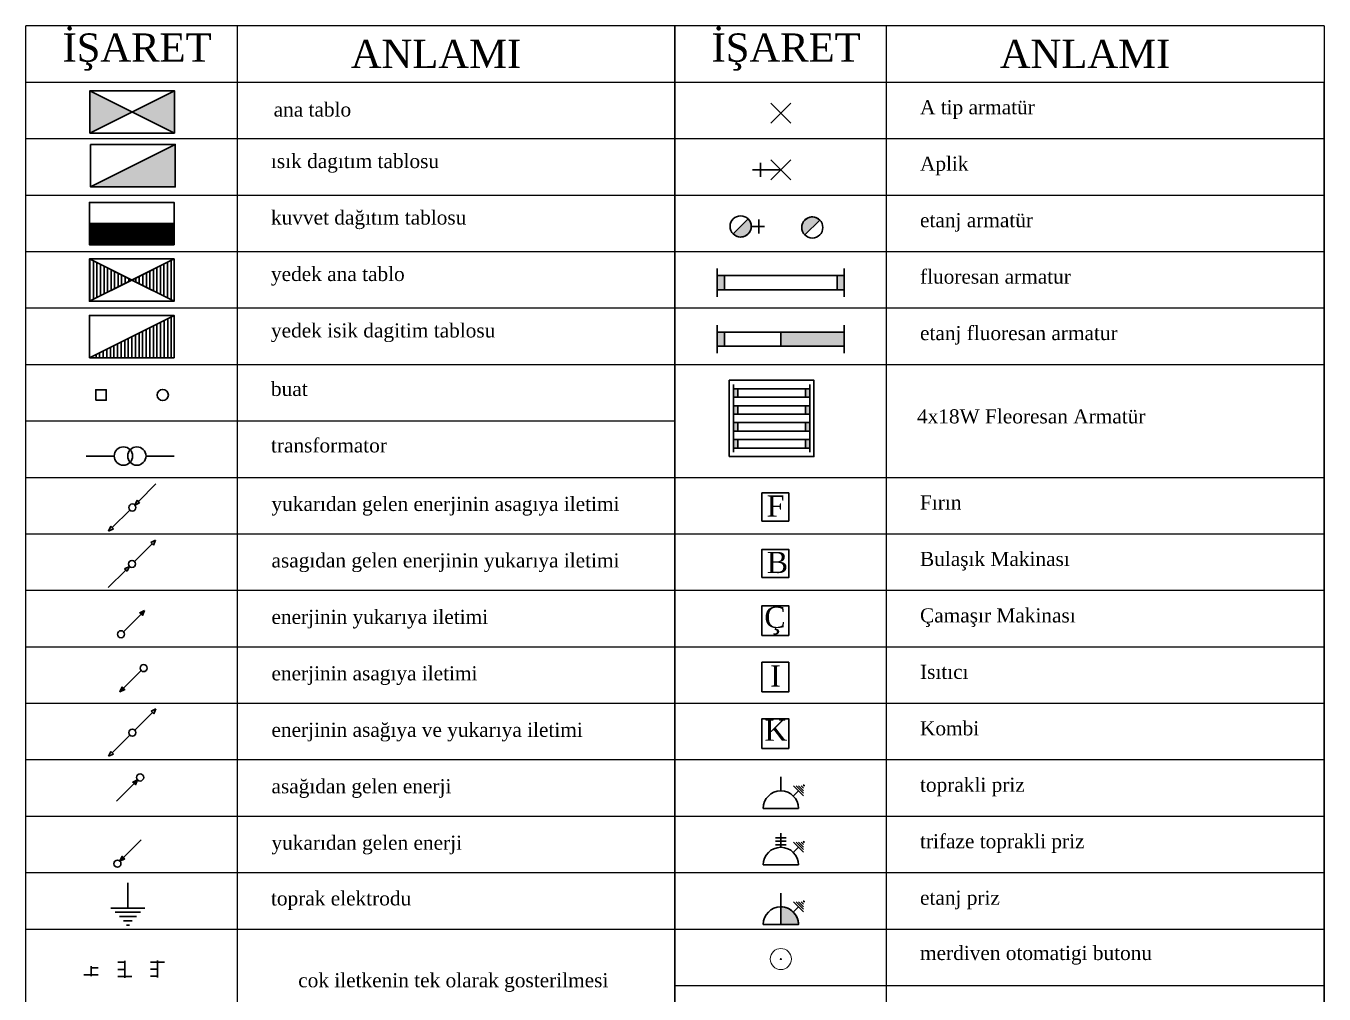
# Model space of a CAD drawing. Header units: centimetres. Extents: x 158658 to 162658, y -423569 to -420790.
# Drawn here: x 158658 to 159578, y -422568 to -421882 of the extents above; entities that cross this region are included whole.
import ezdxf

# ---------------------------------------------------------------- set-up
doc = ezdxf.new("R2010")
doc.units = ezdxf.units.CM
doc.header["$MEASUREMENT"] = 0
for name, color, linetype, lineweight in [('ebara', 2, 'Continuous', 60), ('elinye', 5, 'Continuous', 40), ('esembol', 4, 'Continuous', 30)]:
    doc.layers.add(name, color=color, linetype=linetype, lineweight=lineweight)
doc.layers.add('eyazi', color=2, linetype='Continuous')
pattern_1 = [(90, (-1.39321, -1.666496), (-0.025, 1e-19), [])]

# ---------------------------------------------------------------- blocks, each defined once
blk = doc.blocks.new('yukarıdan gelen enerji')
blk.add_hatch(color=0).paths.add_polyline_path([(0.052, 0.0338), (0.0338, 0.052), (0.0177, 0.0177)])
at = {"color": 0}
for p, q in [((0.0429, 0.0429), (0.1677, 0.1677)), ((0.0177, 0.0177), (0.0338, 0.052)), ((0.0177, 0.0177), (0.052, 0.0338)), ((0.0338, 0.052), (0.052, 0.0338))]:
    blk.add_line(p, q, dxfattribs=at)
blk.add_lwpolyline([(0.052, 0.0338), (0.0338, 0.052), (0.0177, 0.0177)], close=True, dxfattribs=at)
blk.add_circle((0, 0), 0.025, dxfattribs=at)
blk = doc.blocks.new('asagıdan gelen enerji')
blk.add_hatch(color=0).paths.add_polyline_path([(-0.0177, -0.0177), (-0.052, -0.0338), (-0.0338, -0.052)])
at = {"color": 0}
for p, q in [((-0.0429, -0.0429), (-0.1677, -0.1677)), ((-0.0177, -0.0177), (-0.052, -0.0338)), ((-0.0338, -0.052), (-0.052, -0.0338)), ((-0.0177, -0.0177), (-0.0338, -0.052))]:
    blk.add_line(p, q, dxfattribs=at)
blk.add_lwpolyline([(-0.0177, -0.0177), (-0.052, -0.0338), (-0.0338, -0.052)], close=True, dxfattribs=at)
blk.add_circle((0, 0), 0.025, dxfattribs=at)
blk = doc.blocks.new('enerjinin asagıya ve yukariya iletimi')
h = blk.add_hatch(color=0)
h.paths.add_polyline_path([(-0.1333, -0.1516), (-0.1516, -0.1333), (-0.1677, -0.1677)])
h.paths.add_polyline_path([(0.1677, 0.1677), (0.1333, 0.1516), (0.1516, 0.1333)])
at = {"color": 0}
for p, q in [((0.1424, 0.1424), (0.0177, 0.0177)), ((0.1677, 0.1677), (0.1333, 0.1516)), ((0.1333, 0.1516), (0.1516, 0.1333)), ((0.1677, 0.1677), (0.1516, 0.1333)), ((-0.1424, -0.1424), (-0.0177, -0.0177)), ((-0.1677, -0.1677), (-0.1516, -0.1333)), ((-0.1677, -0.1677), (-0.1333, -0.1516)), ((-0.1516, -0.1333), (-0.1333, -0.1516))]:
    blk.add_line(p, q, dxfattribs=at)
blk.add_circle((0, 0), 0.025, dxfattribs=at)
blk = doc.blocks.new('enerjinin asagıya iletimi')
blk.add_hatch(color=0).paths.add_polyline_path([(-0.1516, -0.1333), (-0.1677, -0.1677), (-0.1333, -0.1516)])
at = {"color": 0}
for p, q in [((-0.1424, -0.1424), (-0.0177, -0.0177)), ((-0.1677, -0.1677), (-0.1516, -0.1333)), ((-0.1677, -0.1677), (-0.1333, -0.1516)), ((-0.1333, -0.1516), (-0.1516, -0.1333))]:
    blk.add_line(p, q, dxfattribs=at)
blk.add_lwpolyline([(-0.1516, -0.1333), (-0.1677, -0.1677), (-0.1333, -0.1516)], close=True, dxfattribs=at)
blk.add_circle((0, 0), 0.025, dxfattribs=at)
blk = doc.blocks.new('enerjinin yukarıya iletimi')
blk.add_hatch(color=0).paths.add_polyline_path([(0.1677, 0.1677), (0.1333, 0.1516), (0.1516, 0.1333)])
at = {"color": 0}
for p, q in [((0.1424, 0.1424), (0.0177, 0.0177)), ((0.1677, 0.1677), (0.1333, 0.1516)), ((0.1516, 0.1333), (0.1333, 0.1516)), ((0.1677, 0.1677), (0.1516, 0.1333))]:
    blk.add_line(p, q, dxfattribs=at)
blk.add_lwpolyline([(0.1677, 0.1677), (0.1333, 0.1516), (0.1516, 0.1333)], close=True, dxfattribs=at)
blk.add_circle((0, 0), 0.025, dxfattribs=at)
blk = doc.blocks.new('asagıdan gelen enerjinin yukarıya iletimi')
h = blk.add_hatch(color=0)
h.paths.add_polyline_path([(0.1516, 0.1333), (0.1677, 0.1677), (0.1333, 0.1516)])
h.paths.add_polyline_path([(-0.052, -0.0338), (-0.0338, -0.052), (-0.0177, -0.0177)])
at = {"color": 0}
for p, q in [((0.1424, 0.1424), (0.0177, 0.0177)), ((0.1677, 0.1677), (0.1333, 0.1516)), ((0.1516, 0.1333), (0.1333, 0.1516)), ((0.1677, 0.1677), (0.1516, 0.1333)), ((-0.0429, -0.0429), (-0.1677, -0.1677)), ((-0.0177, -0.0177), (-0.052, -0.0338)), ((-0.0338, -0.052), (-0.052, -0.0338)), ((-0.0177, -0.0177), (-0.0338, -0.052))]:
    blk.add_line(p, q, dxfattribs=at)
blk.add_circle((0, 0), 0.025, dxfattribs=at)
blk = doc.blocks.new('yukarıdan gelen enerjinin asagıya iletimi')
h = blk.add_hatch(color=0)
h.paths.add_polyline_path([(-0.1516, -0.1333), (-0.1677, -0.1677), (-0.1333, -0.1516)])
h.paths.add_polyline_path([(0.052, 0.0338), (0.0338, 0.052), (0.0177, 0.0177)])
at = {"color": 0}
for p, q in [((0.0429, 0.0429), (0.1677, 0.1677)), ((0.0177, 0.0177), (0.0338, 0.052)), ((0.0177, 0.0177), (0.052, 0.0338)), ((0.0338, 0.052), (0.052, 0.0338)), ((-0.1424, -0.1424), (-0.0177, -0.0177)), ((-0.1677, -0.1677), (-0.1516, -0.1333)), ((-0.1677, -0.1677), (-0.1333, -0.1516)), ((-0.1516, -0.1333), (-0.1333, -0.1516))]:
    blk.add_line(p, q, dxfattribs=at)
blk.add_circle((0, 0), 0.025, dxfattribs=at)
blk = doc.blocks.new('merdiven otomatigi butonu')
at = {"color": 0, "lineweight": 0}
for radius in [0.075, 0.004]:
    blk.add_circle((0, 0), radius, dxfattribs=at)
blk = doc.blocks.new('etanj priz')
at = {"layer": 'esembol'}
h = blk.add_hatch(color=256, dxfattribs=at)
edge = h.paths.add_edge_path()
edge.add_line((0, 0), (0.125, 0))
edge.add_arc((0, 0), 0.125, 0, 90)
edge.add_line((0, 0.125), (0, 0))
for p, q in [((0, 0), (0, 0.2217)), ((0.0884, 0.0884), (0.1261, 0.1261)), ((0.1615, 0.0908), (0.0908, 0.1615)), ((0.1615, 0.1085), (0.1085, 0.1615)), ((0.1615, 0.1261), (0.1261, 0.1615)), ((0.1615, 0.1438), (0.1438, 0.1615)), ((0.1664, 0.1664), (0.1583, 0.1647)), ((0.1647, 0.1583), (0.1583, 0.1647)), ((0.1647, 0.1583), (0.1664, 0.1664)), ((-0.125, 0), (0.125, 0))]:
    blk.add_line(p, q, dxfattribs=at)
blk.add_lwpolyline([(0, 0), (0.125, 0, 0.414214), (0, 0.125)], format="xyb", close=True, dxfattribs=at)
blk.add_arc((0, 0), 0.125, 0, 180, dxfattribs=at)
blk = doc.blocks.new('trifaze toprakli priz')
at = {"layer": 'esembol'}
for p, q in [((0, 0), (0, 0.1)), ((0.0375, 0.0678), (-0.0375, 0.0678)), ((0.0375, 0.0428), (-0.0375, 0.0428)), ((0.0375, 0.0178), (-0.0375, 0.0178)), ((0.0884, -0.0366), (0.1261, 0.0011)), ((0.1615, -0.0342), (0.0908, 0.0365)), ((0.1615, -0.0165), (0.1085, 0.0365)), ((0.1615, 0.0011), (0.1261, 0.0365)), ((0.1615, 0.0188), (0.1438, 0.0365)), ((0.1664, 0.0414), (0.1583, 0.0397)), ((0.1647, 0.0333), (0.1583, 0.0397)), ((0.1647, 0.0333), (0.1664, 0.0414)), ((-0.125, -0.125), (0.125, -0.125))]:
    blk.add_line(p, q, dxfattribs=at)
blk.add_arc((0, -0.125), 0.125, 0, 180, dxfattribs=at)
blk = doc.blocks.new('toprakli priz')
at = {"layer": 'esembol'}
for p, q in [((0, 0), (0, 0.1)), ((0.0884, -0.0366), (0.1261, 0.0011)), ((0.1615, -0.0342), (0.0908, 0.0365)), ((0.1615, -0.0165), (0.1085, 0.0365)), ((0.1615, 0.0011), (0.1261, 0.0365)), ((0.1615, 0.0188), (0.1438, 0.0365)), ((0.1664, 0.0414), (0.1583, 0.0397)), ((0.1647, 0.0333), (0.1583, 0.0397)), ((0.1647, 0.0333), (0.1664, 0.0414)), ((-0.125, -0.125), (0.125, -0.125))]:
    blk.add_line(p, q, dxfattribs=at)
blk.add_arc((0, -0.125), 0.125, 0, 180, dxfattribs=at)
blk = doc.blocks.new('etanj fluoresan armatur')
at = {"layer": 'esembol'}
h = blk.add_hatch(color=256, dxfattribs=at)
h.paths.add_polyline_path([(-0.85, 0.05), (-0.9, 0.05), (-0.9, -0.05), (-0.85, -0.05)])
h.paths.add_polyline_path([(-0.45, 0.05), (-0.45, -0.05), (0, -0.05), (0, 0.05)])
for p, q in [((-0.9, 0.1), (-0.9, -0.1)), ((0, 0.1), (0, -0.1)), ((0, 0.05), (-0.9, 0.05)), ((-0.85, 0.05), (-0.85, -0.05)), ((-0.45, 0.05), (-0.45, -0.05)), ((0, -0.05), (-0.9, -0.05))]:
    blk.add_line(p, q, dxfattribs=at)
blk = doc.blocks.new('fluoresan armatur')
at = {"layer": 'esembol'}
h = blk.add_hatch(color=256, dxfattribs=at)
h.paths.add_polyline_path([(-0.85, 0.05), (-0.9, 0.05), (-0.9, -0.05), (-0.85, -0.05)])
h.paths.add_polyline_path([(-0.05, -0.05), (0, -0.05), (0, 0.05), (-0.05, 0.05)])
for p, q in [((-0.9, 0.1), (-0.9, -0.1)), ((0, 0.1), (0, -0.1)), ((0, 0.05), (-0.9, 0.05)), ((-0.85, 0.05), (-0.85, -0.05)), ((-0.05, 0.05), (-0.05, -0.05)), ((0, -0.05), (-0.9, -0.05))]:
    blk.add_line(p, q, dxfattribs=at)
blk = doc.blocks.new('aplik')
at = {"layer": 'esembol'}
for p, q in [((0, 0), (-0.2, 0)), ((-0.1429, -0.05), (-0.1429, 0.05)), ((-0.0707, 0.0707), (0.0707, -0.0707)), ((0.0707, 0.0707), (-0.0707, -0.0707))]:
    blk.add_line(p, q, dxfattribs=at)
blk = doc.blocks.new('A tip armatür')
at = {"layer": 'esembol'}
for p, q in [((-0.0707, 0.0707), (0.0707, -0.0707)), ((0.0707, 0.0707), (-0.0707, -0.0707))]:
    blk.add_line(p, q, dxfattribs=at)
blk = doc.blocks.new('yedek isik dagitim tablosu')
at = {"layer": 'esembol'}
h = blk.add_hatch(dxfattribs=at)
h.set_pattern_fill('LINE', color=256, scale=0.008, angle=90, style=0, pattern_type=2)
h.set_pattern_definition([(90, (0.00679, -0.003395), (-0.0254, 2e-15), [])])
h.paths.add_polyline_path([(-0.3, -0.15), (0.3, -0.15), (0.3, 0.15)])
blk.add_line((0.3, 0.15), (-0.3, -0.15), dxfattribs=at)
for points in [[(-0.3, -0.15), (0.3, -0.15), (0.3, 0.15), (-0.3, 0.15)], [(-0.3, -0.15), (0.3, -0.15), (0.3, 0.15)]]:
    blk.add_lwpolyline(points, close=True, dxfattribs=at)
blk = doc.blocks.new('yedek ana tablo')
at = {"layer": 'esembol'}
h = blk.add_hatch(dxfattribs=at)
h.set_pattern_fill('ANSI31', color=256, scale=0.2, angle=45, style=0, pattern_type=2)
h.set_pattern_definition(pattern_1)
h.paths.add_polyline_path([(0, 0), (-0.3, 0.15), (-0.3, -0.15)])
h = blk.add_hatch(dxfattribs=at)
h.set_pattern_fill('ANSI31', color=256, scale=0.2, angle=45, style=0, pattern_type=2)
h.set_pattern_definition(pattern_1)
h.paths.add_polyline_path([(0, 0), (0.3, -0.15), (0.3, 0.15)])
for p, q in [((-0.3, 0.15), (0.3, -0.15)), ((0.3, 0.15), (-0.3, -0.15))]:
    blk.add_line(p, q, dxfattribs=at)
for points in [[(0, 0), (-0.3, 0.15), (-0.3, -0.15)], [(-0.3, -0.15), (0.3, -0.15), (0.3, 0.15), (-0.3, 0.15)], [(0, 0), (0.3, -0.15), (0.3, 0.15)]]:
    blk.add_lwpolyline(points, close=True, dxfattribs=at)
blk = doc.blocks.new('kuvvet dağıtım tablosu')
at = {"layer": 'esembol'}
h = blk.add_hatch(dxfattribs=at)
h.set_pattern_fill('ANSI31', color=256, scale=0.02, style=0, pattern_type=2)
h.set_pattern_definition([(45, (-1.0932092, -1.5164964), (-0.001767767, 0.001767767), [])])
h.paths.add_polyline_path([(0.6, 0), (0.6, 0.15), (0, 0.15), (0, 0)])
blk.add_line((0, 0.15), (0.6, 0.15), dxfattribs=at)
for points in [[(0, 0), (0.6, 0), (0.6, 0.3), (0, 0.3)], [(0.6, 0), (0.6, 0.15), (0, 0.15), (0, 0)]]:
    blk.add_lwpolyline(points, close=True, dxfattribs=at)
blk = doc.blocks.new('A$C6C9376A4')
at = {"layer": 'esembol'}
for p, q in [((0, 6.5), (20, 6.5)), ((62.5, 6.5), (42.5, 6.5))]:
    blk.add_line(p, q, dxfattribs=at)
for centre in [(26.5, 6.5), (36, 6.5)]:
    blk.add_circle(centre, 6.5, dxfattribs=at)
blk = doc.blocks.new('A$C586A46BA')
at = {"layer": 'esembol'}
for p, q in [((10, 10), (10, 25)), ((0, 10), (20, 10)), ((2.5, 7.5), (17.5, 7.5)), ((5, 5), (15, 5)), ((7.5, 2.5), (12.5, 2.5)), ((9.11, 0), (10.89, 0))]:
    blk.add_line(p, q, dxfattribs=at)
blk = doc.blocks.new('A$C660218AD')
at = {"layer": 'esembol'}
blk.add_hatch(color=256, dxfattribs=at).paths.add_polyline_path([(0, 0), (60, 0), (60, 30)])
for points in [[(0, 0), (60, 0), (60, 30)], [(0, 30), (60, 30), (60, 0), (0, 0)]]:
    blk.add_lwpolyline(points, close=True, dxfattribs=at)
blk.add_lwpolyline([(0, 0), (60, 30)], dxfattribs=at)
blk = doc.blocks.new('A$C6CE01626')
at = {"layer": 'esembol'}
h = blk.add_hatch(color=256, dxfattribs=at)
edge = h.paths.add_edge_path()
edge.add_arc((15.74, 7.5), 7.5, 45, 180)
edge.add_arc((15.74, 7.5), 7.5, 180, 225)
edge.add_line((10.44, 2.2), (21.05, 12.8))
blk.add_line((10.44, 2.2), (21.05, 12.8), dxfattribs=at)
blk.add_lwpolyline([(21.05, 12.8, 0.668179), (8.24, 7.5, 0.198912), (10.44, 2.2)], format="xyb", close=True, dxfattribs=at)
blk.add_circle((15.74, 7.5), 7.5, dxfattribs=at)
blk = doc.blocks.new('A$C2ED5185F')
at = {"layer": 'esembol'}
h = blk.add_hatch(color=256, dxfattribs=at)
edge = h.paths.add_edge_path()
edge.add_arc((16.85, 7.5), 7.5, 45, 180)
edge.add_arc((16.85, 7.5), 7.5, 180, 225)
edge.add_line((11.55, 2.2), (22.16, 12.8))
for p, q in [((4.08, 2.5), (4.08, 12.5)), ((11.55, 2.2), (22.16, 12.8)), ((9.35, 7.5), (0, 7.5))]:
    blk.add_line(p, q, dxfattribs=at)
blk.add_lwpolyline([(22.16, 12.8, 0.668179), (9.35, 7.5, 0.198912), (11.55, 2.2)], format="xyb", close=True, dxfattribs=at)
blk.add_circle((16.85, 7.5), 7.5, dxfattribs=at)
blk = doc.blocks.new('A$C72AE6952')
at = {"layer": 'esembol'}
h = blk.add_hatch(color=256, dxfattribs=at)
h.paths.add_polyline_path([(30, 15), (60, 0), (60, 30)])
h.paths.add_polyline_path([(30, 15), (0, 30), (0, 0)])
for p, q in [((0, 30), (60, 0)), ((60, 30), (0, 0))]:
    blk.add_line(p, q, dxfattribs=at)
blk.add_lwpolyline([(0, 0), (60, 0), (60, 30), (0, 30)], close=True, dxfattribs=at)
blk = doc.blocks.new('A$C5F901649')
at = {"layer": 'esembol'}
for p, q in [((0, 11), (5, 11)), ((5, 12), (5, 0)), ((5, 6), (0, 6)), ((10, 1), (0, 1))]:
    blk.add_line(p, q, dxfattribs=at)
blk = doc.blocks.new('A$C2BFC767A')
at = {"layer": 'esembol'}
blk.add_lwpolyline([(0, 0), (60, 0), (60, 54), (0, 54)], close=True, dxfattribs=at)
at = {"layer": 'esembol', "xscale": 60, "yscale": 60, "zscale": 60}
for p in [(57, 45), (57, 33), (57, 21), (57, 9)]:
    blk.add_blockref('fluoresan armatur', p, dxfattribs=at)
blk = doc.blocks.new('A$C482318BE')
at = {"layer": 'esembol'}
for p, q in [((1, 10), (1, 0)), ((7, 5), (0, 5)), ((6, 5), (6, 0))]:
    blk.add_line(p, q, dxfattribs=at)

msp = doc.modelspace()

# ---------------------------------------------------------------- linework, layer by layer
at = {"layer": 'esembol'}
for points in [[(158707.31, -422147.28), (158714.81, -422147.28), (158714.81, -422139.78), (158707.31, -422139.78)], [(159179.45, -422232.82), (159198.42, -422232.82), (159198.42, -422212.87), (159179.45, -422212.87)], [(159179.45, -422272.82), (159198.42, -422272.82), (159198.42, -422252.87), (159179.45, -422252.87)], [(159179.45, -422313.85), (159198.42, -422313.85), (159198.42, -422292.87), (159179.45, -422292.87)], [(159179.45, -422353.85), (159198.42, -422353.85), (159198.42, -422332.87), (159179.45, -422332.87)], [(159179.45, -422393.85), (159198.42, -422393.85), (159198.42, -422372.87), (159179.45, -422372.87)]]:
    msp.add_lwpolyline(points, close=True, dxfattribs=at)
msp.add_circle((158754.81, -422143.53), 4, dxfattribs=at)
at = {"layer": 'eyazi'}
for p, q in [((159117.85, -421882.1), (158657.85, -421882.1)), ((158657.85, -423282.1), (158657.85, -421882.1)), ((158807.85, -423282.1), (158807.85, -421882.1)), ((159577.85, -421882.1), (159117.85, -421882.1)), ((159117.85, -421882.1), (159117.85, -423202.1)), ((159117.85, -423282.1), (159117.85, -421882.1)), ((159267.85, -423202.1), (159267.85, -421882.1)), ((159577.85, -421882.1), (159577.85, -423282.1)), ((159117.85, -421922.1), (158657.85, -421922.1)), ((159577.85, -421922.1), (159117.85, -421922.1)), ((159577.85, -421922.1), (159577.85, -423282.1)), ((159577.85, -423282.1), (159577.85, -421922.1)), ((159117.85, -421962.1), (158657.85, -421962.1)), ((159577.85, -421962.1), (159117.85, -421962.1)), ((159117.85, -422002.1), (158657.85, -422002.1)), ((159577.85, -422002.1), (159117.85, -422002.1)), ((159117.85, -422042.1), (158657.85, -422042.1)), ((159577.85, -422042.1), (159117.85, -422042.1)), ((159117.85, -422082.1), (158657.85, -422082.1)), ((159577.85, -422082.1), (159117.85, -422082.1)), ((159117.85, -422122.1), (158657.85, -422122.1)), ((159577.85, -422122.1), (159117.85, -422122.1)), ((159117.85, -422162.1), (158657.85, -422162.1)), ((159117.85, -422202.1), (158657.85, -422202.1)), ((159577.85, -422202.1), (159117.85, -422202.1)), ((159117.85, -422242.1), (158657.85, -422242.1)), ((159577.85, -422242.1), (159117.85, -422242.1)), ((159117.85, -422282.1), (158657.85, -422282.1)), ((159577.85, -422282.1), (159117.85, -422282.1)), ((159117.85, -422322.1), (158657.85, -422322.1)), ((159577.85, -422322.1), (159117.85, -422322.1)), ((159117.85, -422362.1), (158657.85, -422362.1)), ((159577.85, -422362.1), (159117.85, -422362.1)), ((159117.85, -422402.1), (158657.85, -422402.1)), ((159577.85, -422402.1), (159117.85, -422402.1)), ((159117.85, -422442.1), (158657.85, -422442.1)), ((159577.85, -422442.1), (159117.85, -422442.1)), ((159117.85, -422482.1), (158657.85, -422482.1)), ((159577.85, -422482.1), (159117.85, -422482.1)), ((159117.85, -422522.1), (158657.85, -422522.1)), ((159577.85, -422522.1), (159117.85, -422522.1)), ((159577.85, -422562.1), (159117.85, -422562.1))]:
    msp.add_line(p, q, dxfattribs=at)

# ---------------------------------------------------------------- block references
at = {"layer": 'ebara'}
msp.add_blockref('A$C5F901649', (158722.88, -422556.41), dxfattribs=at)
at = {"layer": 'ebara', "xscale": -1, "rotation": 180}
msp.add_blockref('A$C5F901649', (158746.05, -422544.25), dxfattribs=at)
at = {"layer": 'elinye'}
msp.add_blockref('A$C2BFC767A', (159156.35, -422187.1), dxfattribs=at)
at = {"layer": 'elinye', "rotation": 90}
msp.add_blockref('A$C482318BE', (158708.98, -422555.26), dxfattribs=at)
at = {"layer": 'esembol'}
for name, p in [('A$C72AE6952', (158703.12, -421957.99)), ('A$C660218AD', (158703.64, -421996.06)), ('A$C6CE01626', (159199.39, -422032.36)), ('A$C6C9376A4', (158700.44, -422193.28))]:
    msp.add_blockref(name, p, dxfattribs=at)
for name, p, xscale, yscale, zscale in [('A tip armatür', (159192.85, -421943.96), 100, 100, 100), ('aplik', (159192.85, -421983.96), 100, 100, 100), ('kuvvet dağıtım tablosu', (158702.85, -422037.1), 100, 100, 100), ('yedek ana tablo', (158732.85, -422062.1), 100, 100, 100), ('fluoresan armatur', (159237.85, -422063.96), 100, 100, 100), ('yedek isik dagitim tablosu', (158732.85, -422102.1), 100, 100, 100), ('etanj fluoresan armatur', (159237.85, -422103.96), 100, 100, 100), ('yukarıdan gelen enerjinin asagıya iletimi', (158733.22, -422223.23), 100, 100, 100), ('asagıdan gelen enerjinin yukarıya iletimi', (158733, -422263.23), 100, 100, 100), ('enerjinin yukarıya iletimi', (158725.21, -422313.02), 100, 100, 100), ('enerjinin asagıya iletimi', (158741.23, -422337.01), 100, 100, 100), ('enerjinin asagıya ve yukariya iletimi', (158733.22, -422382.73), 100, 100, 100), ('asagıdan gelen enerji', (158738.78, -422414.49), 100, 100, 100), ('toprakli priz', (159192.85, -422423.96), 100, 100, 100), ('trifaze toprakli priz', (159192.85, -422463.96), 100, 100, 100), ('yukarıdan gelen enerji', (158722.69, -422475.55), 100, 100, 100), ('A$C586A46BA', (158718.09, -422519.01), 1.199999999953434, 1.200000000186265, 1.199999999999999), ('etanj priz', (159192.85, -422518.67), 100, 100, 100), ('merdiven otomatigi butonu', (159192.85, -422543.13), 100, 100, 100)]:
    msp.add_blockref(name, p, dxfattribs=dict(at, xscale=xscale, yscale=yscale, zscale=zscale))
at = {"layer": 'esembol', "rotation": 180}
msp.add_blockref('A$C2ED5185F', (159181.24, -422016.61), dxfattribs=at)

# ---------------------------------------------------------------- texts
at = {"layer": 'esembol', "attachment_point": 1}
for s, insert, char_height, width in [('{\\fTimes New Roman|b0|i0|c162|p18;İŞARET}', (158683.74, -421887.37), 20, 102.9296), ('{\\fTimes New Roman|b0|i0|c162|p18;İŞARET}', (159143.74, -421887.37), 20, 102.9296), ('{\\fTimes New Roman|b0|i0|c162|p18;ANLAMI}', (158888.05, -421891.86), 20, 119.2056), ('{\\fTimes New Roman|b0|i0|c162|p18;ANLAMI}', (159348.05, -421891.86), 20, 119.2056), ('{\\fTimes New Roman|b0|i0|c162|p18;ana tablo}', (158833.39, -421936.25), 10, 208.81), ('{\\fTimes New Roman|b0|i0|c162|p18;A tip armatür}', (159291.5, -421934.65), 10, 286.35), ('{\\fTimes New Roman|b0|i0|c162|p18;ısık dagıtım tablosu}', (158831.5, -421972.78), 10, 208.81), ('{\\fTimes New Roman|b0|i0|c0|p18;A\\fTimes New Roman|b0|i0|c162|p18;plik}', (159291.5, -421974.65), 10, 286.35), ('{\\fTimes New Roman|b0|i0|c162|p18;kuvvet dağıtım tablosu}', (158831.5, -422012.78), 10, 208.81), ('{\\fTimes New Roman|b0|i0|c162|p18;etanj armatür}', (159291.5, -422014.65), 10, 286.35), ('{\\fTimes New Roman|b0|i0|c162|p18;yedek ana tablo}', (158831.5, -422052.78), 10, 208.81), ('{\\fTimes New Roman|b0|i0|c162|p18;fluoresan armatur}', (159291.5, -422054.65), 10, 286.35), ('{\\fTimes New Roman|b0|i0|c162|p18;yedek isik dagitim tablosu}', (158831.5, -422092.78), 10, 286.35), ('{\\fTimes New Roman|b0|i0|c162|p18;etanj fluoresan armatur}', (159291.5, -422094.65), 10, 286.35), ('{\\fTimes New Roman|b0|i0|c162|p18;buat}', (158831.5, -422134.21), 10, 286.35), ('{\\fTimes New Roman|b0|i0|c162|p18;4x18W Fleoresan Armatür}', (159289.35, -422153.65), 10, 286.35), ('{\\fTimes New Roman|b0|i0|c162|p18;transformator}', (158831.5, -422174.21), 10, 286.35), ('{\\fTimes New Roman|b0|i0|c162|p18;yukarıdan gelen enerjinin asagıya iletimi}', (158831.87, -422215.7), 10, 276.5504), ('{\\fTimes New Roman|b0|i0|c162|p18;F}', (159182.84, -422214.69), 15, 286.35), ('{\\fTimes New Roman|b0|i0|c162|p18;Fırın}', (159291.5, -422214.65), 10, 286.35), ('{\\fTimes New Roman|b0|i0|c162|p18;asagıdan gelen enerjinin yukarıya iletimi}', (158831.87, -422255.7), 10, 262.3627), ('{\\fTimes New Roman|b0|i0|c162|p18;B}', (159182.84, -422254.69), 15, 286.35), ('{\\fTimes New Roman|b0|i0|c162|p18;Bulaşık Makinası}', (159291.5, -422254.65), 10, 286.35), ('{\\fTimes New Roman|b0|i0|c162|p18;enerjinin yukarıya iletimi}', (158831.87, -422295.7), 10, 208.81), ('{\\fTimes New Roman|b0|i0|c162|p18;Ç}', (159181.15, -422293.46), 15, 286.35), ('{\\fTimes New Roman|b0|i0|c162|p18;Çamaşır Makinası}', (159291.5, -422294.65), 10, 286.35), ('{\\fTimes New Roman|b0|i0|c162|p18;enerjinin asagıya iletimi}', (158831.87, -422335.7), 10, 286.35), ('{\\fTimes New Roman|b0|i0|c162|p18;I}', (159185.2, -422335.08), 15, 286.35), ('{\\fTimes New Roman|b0|i0|c162|p18;Isıtıcı}', (159291.5, -422334.65), 10, 286.35), ('{\\fTimes New Roman|b0|i0|c162|p18;enerjinin asağıya ve yukarıya iletimi}', (158831.87, -422375.7), 10, 286.35), ('{\\fTimes New Roman|b0|i0|c162|p18;K}', (159181.15, -422373.46), 15, 286.35), ('{\\fTimes New Roman|b0|i0|c162|p18;Kombi}', (159291.5, -422374.65), 10, 286.35), ('{\\fTimes New Roman|b0|i0|c162|p18;asağıdan gelen enerji}', (158831.87, -422415.7), 10, 286.35), ('{\\fTimes New Roman|b0|i0|c162|p18;toprakli priz}', (159291.5, -422414.65), 10, 286.35), ('{\\fTimes New Roman|b0|i0|c162|p18;trifaze toprakli priz}', (159291.5, -422454.65), 10, 286.35), ('{\\fTimes New Roman|b0|i0|c162|p18;yukarıdan gelen enerji}', (158831.87, -422455.7), 10, 286.35), ('{\\fTimes New Roman|b0|i0|c162|p18;toprak elektrodu}', (158831.5, -422495.14), 10, 286.35), ('{\\fTimes New Roman|b0|i0|c162|p18;etanj priz}', (159291.5, -422494.65), 10, 286.35), ('{\\fTimes New Roman|b0|i0|c162|p18;merdiven otomatigi butonu}', (159291.5, -422533.81), 10, 286.35), ('{\\fTimes New Roman|b0|i0|c162|p18;cok iletkenin tek olarak gosterilmesi}', (158850.82, -422553.13), 10, 286.35)]:
    msp.add_mtext(s, dxfattribs=dict(at, insert=insert, char_height=char_height, width=width))

doc.saveas('drawing.dxf')
